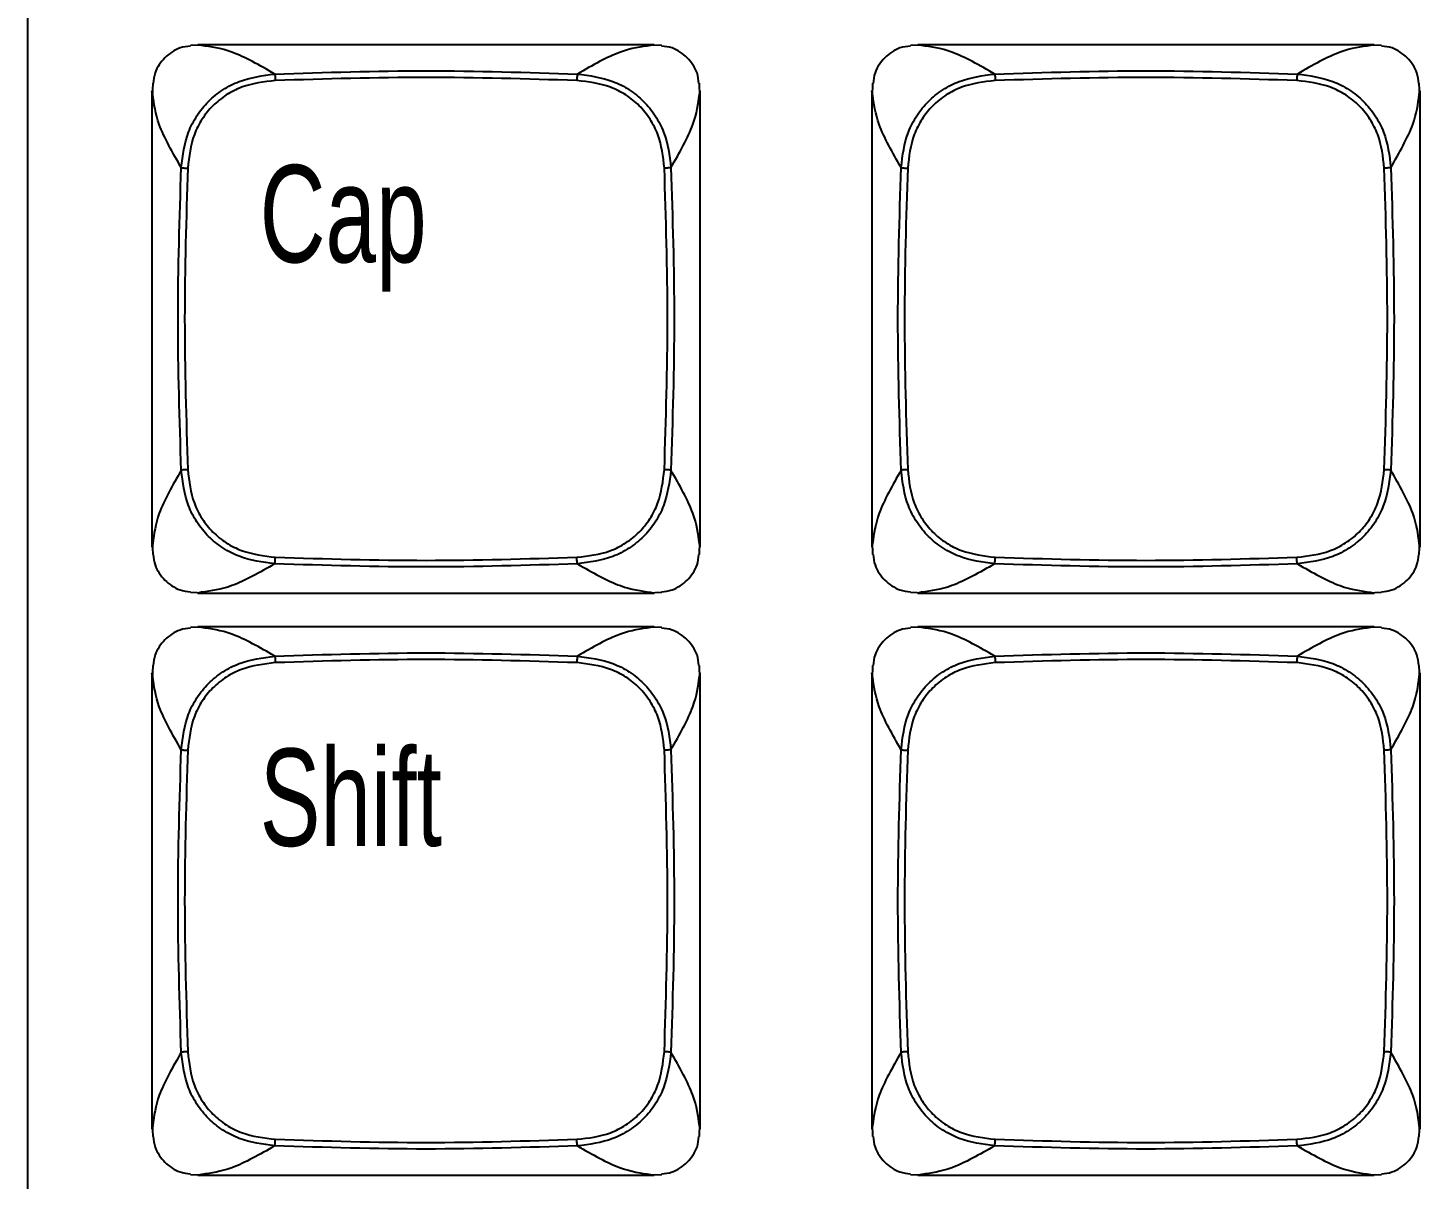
# Model space of a CAD drawing. Header units: millimetres. Extents: x 92.5 to 183.4, y 70.4 to 156.5.
# Drawn here: x 92.53 to 115.26, y 101.95 to 120.74 of the extents above; entities that cross this region are included whole.
import ezdxf

# ---------------------------------------------------------------- set-up
doc = ezdxf.new("R2010")
doc.units = ezdxf.units.MM
doc.styles.add('SLDTEXTSTYLE0', font='TXT', dxfattribs={"width": 0.7})

msp = doc.modelspace()

# ---------------------------------------------------------------- linework, layer by layer
at = {"color": 7, "linetype": 'Continuous', "lineweight": 25}
for p, q in [((92.531, 91.992), (92.531, 147.492)), ((95.403, 120.462), (95.185, 120.454)), ((95.367, 120.454), (95.306, 120.467)), ((102.756, 120.467), (95.306, 120.467)), ((102.876, 120.454), (102.658, 120.462)), ((102.756, 120.467), (102.694, 120.454)), ((107.153, 120.462), (106.935, 120.454)), ((107.117, 120.454), (107.056, 120.467)), ((114.506, 120.467), (107.056, 120.467)), ((114.626, 120.454), (114.408, 120.462)), ((114.506, 120.467), (114.444, 120.454)), ((94.569, 119.837), (94.561, 119.62)), ((103.501, 119.62), (103.492, 119.838)), ((106.319, 119.837), (106.311, 119.62)), ((115.251, 119.62), (115.242, 119.838)), ((94.569, 119.656), (94.556, 119.717)), ((94.556, 119.717), (94.556, 112.267)), ((103.492, 119.656), (103.506, 119.717)), ((103.506, 112.267), (103.506, 119.717)), ((106.319, 119.656), (106.306, 119.717)), ((106.306, 119.717), (106.306, 112.267)), ((115.242, 119.656), (115.256, 119.717)), ((115.256, 112.267), (115.256, 119.717)), ((94.569, 112.328), (94.556, 112.267)), ((94.561, 112.365), (94.569, 112.147)), ((103.492, 112.147), (103.501, 112.365)), ((103.506, 112.267), (103.492, 112.328)), ((106.319, 112.328), (106.306, 112.267)), ((106.311, 112.365), (106.319, 112.147)), ((115.242, 112.147), (115.251, 112.365)), ((115.256, 112.267), (115.242, 112.328)), ((95.185, 111.531), (95.403, 111.523)), ((95.367, 111.531), (95.306, 111.517)), ((95.306, 111.517), (102.756, 111.517)), ((102.658, 111.523), (102.876, 111.531)), ((102.694, 111.531), (102.756, 111.517)), ((106.935, 111.531), (107.153, 111.523)), ((107.117, 111.531), (107.056, 111.517)), ((107.056, 111.517), (114.506, 111.517)), ((114.408, 111.523), (114.626, 111.531)), ((114.444, 111.531), (114.506, 111.517)), ((95.403, 110.962), (95.185, 110.954)), ((95.367, 110.954), (95.306, 110.967)), ((102.756, 110.967), (95.306, 110.967)), ((102.876, 110.954), (102.658, 110.962)), ((102.756, 110.967), (102.694, 110.954)), ((107.153, 110.962), (106.935, 110.954)), ((107.117, 110.954), (107.056, 110.967)), ((114.506, 110.967), (107.056, 110.967)), ((114.626, 110.954), (114.408, 110.962)), ((114.506, 110.967), (114.444, 110.954)), ((94.569, 110.156), (94.556, 110.217)), ((94.556, 110.217), (94.556, 102.767)), ((94.569, 110.337), (94.561, 110.12)), ((103.501, 110.12), (103.492, 110.338)), ((103.492, 110.156), (103.506, 110.217)), ((103.506, 102.767), (103.506, 110.217)), ((106.319, 110.156), (106.306, 110.217)), ((106.306, 110.217), (106.306, 102.767)), ((106.319, 110.337), (106.311, 110.12)), ((115.251, 110.12), (115.242, 110.338)), ((115.242, 110.156), (115.256, 110.217)), ((115.256, 102.767), (115.256, 110.217)), ((94.569, 102.828), (94.556, 102.767)), ((94.561, 102.865), (94.569, 102.647)), ((103.492, 102.647), (103.501, 102.865)), ((103.506, 102.767), (103.492, 102.828)), ((106.319, 102.828), (106.306, 102.767)), ((106.311, 102.865), (106.319, 102.647)), ((115.242, 102.647), (115.251, 102.865)), ((115.256, 102.767), (115.242, 102.828)), ((95.185, 102.031), (95.403, 102.023)), ((95.367, 102.031), (95.306, 102.017)), ((95.306, 102.017), (102.756, 102.017)), ((102.658, 102.023), (102.876, 102.031)), ((102.694, 102.031), (102.756, 102.017)), ((106.935, 102.031), (107.153, 102.023)), ((107.117, 102.031), (107.056, 102.017)), ((107.056, 102.017), (114.506, 102.017)), ((114.408, 102.023), (114.626, 102.031)), ((114.444, 102.031), (114.506, 102.017))]:
    msp.add_line(p, q, dxfattribs=at)
for points, knots in [([(95.187, 120.446), (95.128, 120.439), (95.02, 120.428), (94.881, 120.351), (94.764, 120.259), (94.672, 120.143), (94.595, 120.003), (94.584, 119.895), (94.577, 119.836)], [0, 0, 0, 0, 0.185027, 0.343179, 0.499222, 0.655652, 0.813588, 1, 1, 1, 1]), ([(103.484, 119.836), (103.478, 119.894), (103.466, 120.003), (103.389, 120.142), (103.297, 120.259), (103.181, 120.351), (103.041, 120.427), (102.933, 120.439), (102.875, 120.446)], [0, 0, 0, 0, 0.185589, 0.343741, 0.499785, 0.656214, 0.814151, 1, 1, 1, 1]), ([(106.937, 120.446), (106.878, 120.439), (106.77, 120.428), (106.631, 120.351), (106.514, 120.259), (106.422, 120.143), (106.345, 120.003), (106.334, 119.895), (106.327, 119.836)], [0, 0, 0, 0, 0.185027, 0.343179, 0.499222, 0.655652, 0.813588, 1, 1, 1, 1]), ([(115.234, 119.836), (115.228, 119.894), (115.216, 120.003), (115.139, 120.142), (115.047, 120.259), (114.931, 120.351), (114.791, 120.427), (114.683, 120.439), (114.625, 120.446)], [0, 0, 0, 0, 0.185589, 0.343741, 0.499785, 0.656214, 0.814151, 1, 1, 1, 1]), ([(95.034, 118.462), (95.058, 118.66), (95.095, 118.957), (95.283, 119.313), (95.472, 119.549), (95.708, 119.739), (96.066, 119.923), (96.363, 119.963), (96.561, 119.989)], [0, 0, 0, 0, 0.247985, 0.373719, 0.500025, 0.6255, 0.750683, 1, 1, 1, 1]), ([(96.561, 119.989), (96.562, 119.984), (96.564, 119.973), (96.567, 119.947), (96.569, 119.915), (96.57, 119.893), (96.57, 119.882)], [0, 0, 0, 0, 0.250232, 0.500065, 0.75003, 1, 1, 1, 1]), ([(101.501, 119.989), (101.5, 119.984), (101.497, 119.973), (101.494, 119.947), (101.492, 119.915), (101.491, 119.893), (101.491, 119.882)], [0, 0, 0, 0, 0.250231, 0.500065, 0.75003, 1, 1, 1, 1]), ([(101.501, 119.989), (101.698, 119.963), (101.996, 119.923), (102.353, 119.739), (102.589, 119.549), (102.778, 119.313), (102.966, 118.957), (103.003, 118.66), (103.028, 118.462)], [0, 0, 0, 0, 0.2493205, 0.3745056, 0.4999814, 0.6262863, 0.7520184, 1, 1, 1, 1]), ([(106.784, 118.462), (106.808, 118.66), (106.845, 118.957), (107.033, 119.313), (107.222, 119.549), (107.458, 119.739), (107.816, 119.923), (108.113, 119.963), (108.311, 119.989)], [0, 0, 0, 0, 0.247985, 0.373719, 0.500025, 0.6255, 0.750683, 1, 1, 1, 1]), ([(108.311, 119.989), (108.312, 119.984), (108.314, 119.973), (108.317, 119.947), (108.319, 119.915), (108.32, 119.893), (108.32, 119.882)], [0, 0, 0, 0, 0.250232, 0.500065, 0.75003, 1, 1, 1, 1]), ([(113.251, 119.989), (113.25, 119.984), (113.247, 119.973), (113.244, 119.947), (113.242, 119.915), (113.241, 119.893), (113.241, 119.882)], [0, 0, 0, 0, 0.250231, 0.500065, 0.75003, 1, 1, 1, 1]), ([(113.251, 119.989), (113.448, 119.963), (113.746, 119.923), (114.103, 119.739), (114.339, 119.549), (114.528, 119.313), (114.716, 118.957), (114.753, 118.66), (114.778, 118.462)], [0, 0, 0, 0, 0.2493205, 0.3745056, 0.4999814, 0.6262863, 0.7520184, 1, 1, 1, 1]), ([(96.57, 119.882), (96.383, 119.859), (96.102, 119.825), (95.764, 119.655), (95.544, 119.478), (95.368, 119.257), (95.194, 118.921), (95.162, 118.64), (95.141, 118.453)], [0, 0, 0, 0, 0.250752, 0.375448, 0.499972, 0.625282, 0.75049, 1, 1, 1, 1]), ([(102.92, 118.453), (102.899, 118.64), (102.867, 118.921), (102.693, 119.257), (102.517, 119.478), (102.297, 119.655), (101.959, 119.825), (101.678, 119.859), (101.491, 119.882)], [0, 0, 0, 0, 0.249507, 0.374713, 0.500022, 0.624547, 0.749245, 1, 1, 1, 1]), ([(108.32, 119.882), (108.133, 119.859), (107.852, 119.825), (107.514, 119.655), (107.294, 119.478), (107.118, 119.257), (106.944, 118.921), (106.912, 118.64), (106.891, 118.453)], [0, 0, 0, 0, 0.250752, 0.375448, 0.499972, 0.625282, 0.75049, 1, 1, 1, 1]), ([(114.67, 118.453), (114.649, 118.64), (114.617, 118.921), (114.443, 119.257), (114.267, 119.478), (114.047, 119.655), (113.709, 119.825), (113.428, 119.859), (113.241, 119.882)], [0, 0, 0, 0, 0.249507, 0.374713, 0.500022, 0.624547, 0.749245, 1, 1, 1, 1]), ([(95.034, 118.462), (95.039, 118.461), (95.05, 118.459), (95.076, 118.456), (95.108, 118.454), (95.13, 118.453), (95.141, 118.453)], [0, 0, 0, 0, 0.250231, 0.500065, 0.75003, 1, 1, 1, 1]), ([(103.028, 118.462), (103.022, 118.461), (103.011, 118.459), (102.985, 118.456), (102.953, 118.454), (102.931, 118.453), (102.92, 118.453)], [0, 0, 0, 0, 0.250232, 0.500065, 0.75003, 1, 1, 1, 1]), ([(106.784, 118.462), (106.789, 118.461), (106.8, 118.459), (106.826, 118.456), (106.858, 118.454), (106.88, 118.453), (106.891, 118.453)], [0, 0, 0, 0, 0.250231, 0.500065, 0.75003, 1, 1, 1, 1]), ([(114.778, 118.462), (114.772, 118.461), (114.761, 118.459), (114.735, 118.456), (114.703, 118.454), (114.681, 118.453), (114.67, 118.453)], [0, 0, 0, 0, 0.250232, 0.500065, 0.75003, 1, 1, 1, 1]), ([(95.141, 113.532), (95.13, 113.532), (95.108, 113.531), (95.076, 113.529), (95.05, 113.526), (95.039, 113.524), (95.034, 113.522)], [0, 0, 0, 0, 0.24997, 0.499935, 0.749769, 1, 1, 1, 1]), ([(96.561, 111.995), (96.363, 112.022), (96.066, 112.062), (95.708, 112.246), (95.472, 112.436), (95.283, 112.672), (95.095, 113.028), (95.058, 113.325), (95.034, 113.522)], [0, 0, 0, 0, 0.249321, 0.374506, 0.499981, 0.626286, 0.752018, 1, 1, 1, 1]), ([(95.141, 113.532), (95.162, 113.345), (95.194, 113.064), (95.368, 112.728), (95.544, 112.507), (95.764, 112.33), (96.102, 112.16), (96.383, 112.126), (96.57, 112.103)], [0, 0, 0, 0, 0.249507, 0.374713, 0.500022, 0.624547, 0.749245, 1, 1, 1, 1]), ([(101.491, 112.103), (101.678, 112.124), (101.959, 112.156), (102.295, 112.33), (102.516, 112.506), (102.693, 112.726), (102.863, 113.064), (102.898, 113.345), (102.92, 113.532)], [0, 0, 0, 0, 0.249507, 0.374713, 0.500022, 0.624547, 0.749245, 1, 1, 1, 1]), ([(103.028, 113.522), (103.001, 113.325), (102.961, 113.027), (102.777, 112.67), (102.587, 112.434), (102.351, 112.245), (101.995, 112.057), (101.698, 112.02), (101.501, 111.995)], [0, 0, 0, 0, 0.249321, 0.374506, 0.499981, 0.626286, 0.752018, 1, 1, 1, 1]), ([(103.028, 113.522), (103.022, 113.524), (103.011, 113.526), (102.985, 113.529), (102.953, 113.531), (102.931, 113.532), (102.92, 113.532)], [0, 0, 0, 0, 0.250231, 0.500065, 0.75003, 1, 1, 1, 1]), ([(106.891, 113.532), (106.88, 113.532), (106.858, 113.531), (106.826, 113.529), (106.8, 113.526), (106.789, 113.524), (106.784, 113.522)], [0, 0, 0, 0, 0.24997, 0.499935, 0.749769, 1, 1, 1, 1]), ([(108.311, 111.995), (108.113, 112.022), (107.816, 112.062), (107.458, 112.246), (107.222, 112.436), (107.033, 112.672), (106.845, 113.028), (106.808, 113.325), (106.784, 113.522)], [0, 0, 0, 0, 0.249321, 0.374506, 0.499981, 0.626286, 0.752018, 1, 1, 1, 1]), ([(106.891, 113.532), (106.912, 113.345), (106.944, 113.064), (107.118, 112.728), (107.294, 112.507), (107.514, 112.33), (107.852, 112.16), (108.133, 112.126), (108.32, 112.103)], [0, 0, 0, 0, 0.249507, 0.374713, 0.500022, 0.624547, 0.749245, 1, 1, 1, 1]), ([(113.241, 112.103), (113.428, 112.124), (113.709, 112.156), (114.045, 112.33), (114.266, 112.506), (114.443, 112.726), (114.613, 113.064), (114.648, 113.345), (114.67, 113.532)], [0, 0, 0, 0, 0.249507, 0.374713, 0.500022, 0.624547, 0.749245, 1, 1, 1, 1]), ([(114.778, 113.522), (114.751, 113.325), (114.711, 113.027), (114.527, 112.67), (114.337, 112.434), (114.101, 112.245), (113.745, 112.057), (113.448, 112.02), (113.251, 111.995)], [0, 0, 0, 0, 0.249321, 0.374506, 0.499981, 0.626286, 0.752018, 1, 1, 1, 1]), ([(114.778, 113.522), (114.772, 113.524), (114.761, 113.526), (114.735, 113.529), (114.703, 113.531), (114.681, 113.532), (114.67, 113.532)], [0, 0, 0, 0, 0.2502314, 0.500065, 0.7500305, 1, 1, 1, 1]), ([(94.577, 112.149), (94.583, 112.09), (94.595, 111.982), (94.672, 111.842), (94.764, 111.726), (94.88, 111.634), (95.02, 111.557), (95.128, 111.546), (95.187, 111.539)], [0, 0, 0, 0, 0.1855894, 0.3437407, 0.4997849, 0.6562136, 0.8141509, 1, 1, 1, 1]), ([(96.561, 111.995), (96.562, 112.001), (96.564, 112.012), (96.567, 112.038), (96.569, 112.07), (96.57, 112.092), (96.57, 112.103)], [0, 0, 0, 0, 0.250231, 0.500065, 0.75003, 1, 1, 1, 1]), ([(101.501, 111.995), (101.5, 112.001), (101.497, 112.012), (101.494, 112.038), (101.492, 112.07), (101.491, 112.092), (101.491, 112.103)], [0, 0, 0, 0, 0.250232, 0.500065, 0.75003, 1, 1, 1, 1]), ([(102.875, 111.539), (102.933, 111.545), (103.041, 111.557), (103.181, 111.634), (103.297, 111.726), (103.389, 111.842), (103.466, 111.982), (103.478, 112.09), (103.484, 112.149)], [0, 0, 0, 0, 0.185027, 0.343179, 0.499222, 0.655652, 0.813588, 1, 1, 1, 1]), ([(106.327, 112.149), (106.333, 112.09), (106.345, 111.982), (106.422, 111.842), (106.514, 111.726), (106.63, 111.634), (106.77, 111.557), (106.878, 111.546), (106.937, 111.539)], [0, 0, 0, 0, 0.185589, 0.343741, 0.499785, 0.656214, 0.814151, 1, 1, 1, 1]), ([(108.311, 111.995), (108.312, 112.001), (108.314, 112.012), (108.317, 112.038), (108.319, 112.07), (108.32, 112.092), (108.32, 112.103)], [0, 0, 0, 0, 0.250231, 0.500065, 0.75003, 1, 1, 1, 1]), ([(113.251, 111.995), (113.25, 112.001), (113.247, 112.012), (113.244, 112.038), (113.242, 112.07), (113.241, 112.092), (113.241, 112.103)], [0, 0, 0, 0, 0.250232, 0.500065, 0.75003, 1, 1, 1, 1]), ([(114.625, 111.539), (114.683, 111.545), (114.791, 111.557), (114.931, 111.634), (115.047, 111.726), (115.139, 111.842), (115.216, 111.982), (115.228, 112.09), (115.234, 112.149)], [0, 0, 0, 0, 0.185027, 0.343179, 0.499222, 0.655652, 0.813588, 1, 1, 1, 1]), ([(95.187, 110.946), (95.128, 110.939), (95.02, 110.928), (94.881, 110.851), (94.764, 110.759), (94.672, 110.643), (94.595, 110.503), (94.584, 110.395), (94.577, 110.336)], [0, 0, 0, 0, 0.185027, 0.343179, 0.499222, 0.655652, 0.813588, 1, 1, 1, 1]), ([(103.484, 110.336), (103.478, 110.394), (103.466, 110.503), (103.389, 110.642), (103.297, 110.759), (103.181, 110.851), (103.041, 110.927), (102.933, 110.939), (102.875, 110.946)], [0, 0, 0, 0, 0.185589, 0.343741, 0.499785, 0.656214, 0.814151, 1, 1, 1, 1]), ([(106.937, 110.946), (106.878, 110.939), (106.77, 110.928), (106.631, 110.851), (106.514, 110.759), (106.422, 110.643), (106.345, 110.503), (106.334, 110.395), (106.327, 110.336)], [0, 0, 0, 0, 0.185027, 0.343179, 0.499222, 0.655652, 0.813588, 1, 1, 1, 1]), ([(115.234, 110.336), (115.228, 110.394), (115.216, 110.503), (115.139, 110.642), (115.047, 110.759), (114.931, 110.851), (114.791, 110.927), (114.683, 110.939), (114.625, 110.946)], [0, 0, 0, 0, 0.185589, 0.343741, 0.499785, 0.656214, 0.814151, 1, 1, 1, 1]), ([(95.034, 108.962), (95.058, 109.16), (95.095, 109.457), (95.283, 109.813), (95.472, 110.049), (95.708, 110.239), (96.066, 110.423), (96.363, 110.463), (96.561, 110.489)], [0, 0, 0, 0, 0.247985, 0.373719, 0.500025, 0.6255, 0.750683, 1, 1, 1, 1]), ([(96.561, 110.489), (96.562, 110.484), (96.564, 110.473), (96.567, 110.447), (96.569, 110.415), (96.57, 110.393), (96.57, 110.382)], [0, 0, 0, 0, 0.250232, 0.500065, 0.75003, 1, 1, 1, 1]), ([(101.501, 110.489), (101.5, 110.484), (101.497, 110.473), (101.494, 110.447), (101.492, 110.415), (101.491, 110.393), (101.491, 110.382)], [0, 0, 0, 0, 0.250231, 0.500065, 0.75003, 1, 1, 1, 1]), ([(101.501, 110.489), (101.698, 110.463), (101.996, 110.423), (102.353, 110.239), (102.589, 110.049), (102.778, 109.813), (102.966, 109.457), (103.003, 109.16), (103.028, 108.962)], [0, 0, 0, 0, 0.2493205, 0.3745056, 0.4999814, 0.6262863, 0.7520184, 1, 1, 1, 1]), ([(106.784, 108.962), (106.808, 109.16), (106.845, 109.457), (107.033, 109.813), (107.222, 110.049), (107.458, 110.239), (107.816, 110.423), (108.113, 110.463), (108.311, 110.489)], [0, 0, 0, 0, 0.247985, 0.373719, 0.500025, 0.6255, 0.750683, 1, 1, 1, 1]), ([(108.311, 110.489), (108.312, 110.484), (108.314, 110.473), (108.317, 110.447), (108.319, 110.415), (108.32, 110.393), (108.32, 110.382)], [0, 0, 0, 0, 0.250232, 0.500065, 0.75003, 1, 1, 1, 1]), ([(113.251, 110.489), (113.25, 110.484), (113.247, 110.473), (113.244, 110.447), (113.242, 110.415), (113.241, 110.393), (113.241, 110.382)], [0, 0, 0, 0, 0.250231, 0.500065, 0.75003, 1, 1, 1, 1]), ([(113.251, 110.489), (113.448, 110.463), (113.746, 110.423), (114.103, 110.239), (114.339, 110.049), (114.528, 109.813), (114.716, 109.457), (114.753, 109.16), (114.778, 108.962)], [0, 0, 0, 0, 0.2493205, 0.3745056, 0.4999814, 0.6262863, 0.7520184, 1, 1, 1, 1]), ([(96.57, 110.382), (96.383, 110.359), (96.102, 110.325), (95.764, 110.155), (95.544, 109.978), (95.368, 109.757), (95.194, 109.421), (95.162, 109.14), (95.141, 108.953)], [0, 0, 0, 0, 0.250752, 0.375448, 0.499972, 0.625282, 0.75049, 1, 1, 1, 1]), ([(102.92, 108.953), (102.899, 109.14), (102.867, 109.421), (102.693, 109.757), (102.517, 109.978), (102.297, 110.155), (101.959, 110.325), (101.678, 110.359), (101.491, 110.382)], [0, 0, 0, 0, 0.249507, 0.374713, 0.500022, 0.624547, 0.749245, 1, 1, 1, 1]), ([(108.32, 110.382), (108.133, 110.359), (107.852, 110.325), (107.514, 110.155), (107.294, 109.978), (107.118, 109.757), (106.944, 109.421), (106.912, 109.14), (106.891, 108.953)], [0, 0, 0, 0, 0.250752, 0.375448, 0.499972, 0.625282, 0.75049, 1, 1, 1, 1]), ([(114.67, 108.953), (114.649, 109.14), (114.617, 109.421), (114.443, 109.757), (114.267, 109.978), (114.047, 110.155), (113.709, 110.325), (113.428, 110.359), (113.241, 110.382)], [0, 0, 0, 0, 0.249507, 0.374713, 0.500022, 0.624547, 0.749245, 1, 1, 1, 1]), ([(95.034, 108.962), (95.039, 108.961), (95.05, 108.959), (95.076, 108.956), (95.108, 108.954), (95.13, 108.953), (95.141, 108.953)], [0, 0, 0, 0, 0.250231, 0.500065, 0.75003, 1, 1, 1, 1]), ([(103.028, 108.962), (103.022, 108.961), (103.011, 108.959), (102.985, 108.956), (102.953, 108.954), (102.931, 108.953), (102.92, 108.953)], [0, 0, 0, 0, 0.250232, 0.500065, 0.75003, 1, 1, 1, 1]), ([(106.784, 108.962), (106.789, 108.961), (106.8, 108.959), (106.826, 108.956), (106.858, 108.954), (106.88, 108.953), (106.891, 108.953)], [0, 0, 0, 0, 0.250231, 0.500065, 0.75003, 1, 1, 1, 1]), ([(114.778, 108.962), (114.772, 108.961), (114.761, 108.959), (114.735, 108.956), (114.703, 108.954), (114.681, 108.953), (114.67, 108.953)], [0, 0, 0, 0, 0.250232, 0.500065, 0.75003, 1, 1, 1, 1]), ([(95.141, 104.032), (95.13, 104.032), (95.108, 104.031), (95.076, 104.029), (95.05, 104.026), (95.039, 104.024), (95.034, 104.022)], [0, 0, 0, 0, 0.24997, 0.499935, 0.749769, 1, 1, 1, 1]), ([(96.561, 102.495), (96.363, 102.522), (96.066, 102.562), (95.708, 102.746), (95.472, 102.936), (95.283, 103.172), (95.095, 103.528), (95.058, 103.825), (95.034, 104.022)], [0, 0, 0, 0, 0.249321, 0.374506, 0.499981, 0.626286, 0.752018, 1, 1, 1, 1]), ([(95.141, 104.032), (95.162, 103.845), (95.194, 103.564), (95.368, 103.228), (95.544, 103.007), (95.764, 102.83), (96.102, 102.66), (96.383, 102.626), (96.57, 102.603)], [0, 0, 0, 0, 0.249507, 0.374713, 0.500022, 0.624547, 0.749245, 1, 1, 1, 1]), ([(101.491, 102.603), (101.678, 102.624), (101.959, 102.656), (102.295, 102.83), (102.516, 103.006), (102.693, 103.226), (102.863, 103.564), (102.898, 103.845), (102.92, 104.032)], [0, 0, 0, 0, 0.249507, 0.374713, 0.500022, 0.624547, 0.749245, 1, 1, 1, 1]), ([(103.028, 104.022), (103.001, 103.825), (102.961, 103.527), (102.777, 103.17), (102.587, 102.934), (102.351, 102.745), (101.995, 102.557), (101.698, 102.52), (101.501, 102.495)], [0, 0, 0, 0, 0.249321, 0.374506, 0.499981, 0.626286, 0.752018, 1, 1, 1, 1]), ([(103.028, 104.022), (103.022, 104.024), (103.011, 104.026), (102.985, 104.029), (102.953, 104.031), (102.931, 104.032), (102.92, 104.032)], [0, 0, 0, 0, 0.250231, 0.500065, 0.75003, 1, 1, 1, 1]), ([(106.891, 104.032), (106.88, 104.032), (106.858, 104.031), (106.826, 104.029), (106.8, 104.026), (106.789, 104.024), (106.784, 104.022)], [0, 0, 0, 0, 0.24997, 0.499935, 0.749769, 1, 1, 1, 1]), ([(108.311, 102.495), (108.113, 102.522), (107.816, 102.562), (107.458, 102.746), (107.222, 102.936), (107.033, 103.172), (106.845, 103.528), (106.808, 103.825), (106.784, 104.022)], [0, 0, 0, 0, 0.249321, 0.374506, 0.499981, 0.626286, 0.752018, 1, 1, 1, 1]), ([(106.891, 104.032), (106.912, 103.845), (106.944, 103.564), (107.118, 103.228), (107.294, 103.007), (107.514, 102.83), (107.852, 102.66), (108.133, 102.626), (108.32, 102.603)], [0, 0, 0, 0, 0.249507, 0.374713, 0.500022, 0.624547, 0.749245, 1, 1, 1, 1]), ([(113.241, 102.603), (113.428, 102.624), (113.709, 102.656), (114.045, 102.83), (114.266, 103.006), (114.443, 103.226), (114.613, 103.564), (114.648, 103.845), (114.67, 104.032)], [0, 0, 0, 0, 0.249507, 0.374713, 0.500022, 0.624547, 0.749245, 1, 1, 1, 1]), ([(114.778, 104.022), (114.751, 103.825), (114.711, 103.527), (114.527, 103.17), (114.337, 102.934), (114.101, 102.745), (113.745, 102.557), (113.448, 102.52), (113.251, 102.495)], [0, 0, 0, 0, 0.249321, 0.374506, 0.499981, 0.626286, 0.752018, 1, 1, 1, 1]), ([(114.778, 104.022), (114.772, 104.024), (114.761, 104.026), (114.735, 104.029), (114.703, 104.031), (114.681, 104.032), (114.67, 104.032)], [0, 0, 0, 0, 0.250231, 0.500065, 0.75003, 1, 1, 1, 1]), ([(94.577, 102.649), (94.583, 102.59), (94.595, 102.482), (94.672, 102.342), (94.764, 102.226), (94.88, 102.134), (95.02, 102.057), (95.128, 102.046), (95.187, 102.039)], [0, 0, 0, 0, 0.185589, 0.343741, 0.499785, 0.656214, 0.814151, 1, 1, 1, 1]), ([(96.561, 102.495), (96.562, 102.501), (96.564, 102.512), (96.567, 102.538), (96.569, 102.57), (96.57, 102.592), (96.57, 102.603)], [0, 0, 0, 0, 0.250231, 0.500065, 0.75003, 1, 1, 1, 1]), ([(101.501, 102.495), (101.5, 102.501), (101.497, 102.512), (101.494, 102.538), (101.492, 102.57), (101.491, 102.592), (101.491, 102.603)], [0, 0, 0, 0, 0.250232, 0.500065, 0.75003, 1, 1, 1, 1]), ([(102.875, 102.039), (102.933, 102.045), (103.041, 102.057), (103.181, 102.134), (103.297, 102.226), (103.389, 102.342), (103.466, 102.482), (103.478, 102.59), (103.484, 102.649)], [0, 0, 0, 0, 0.185027, 0.343179, 0.499222, 0.655652, 0.813588, 1, 1, 1, 1]), ([(106.327, 102.649), (106.333, 102.59), (106.345, 102.482), (106.422, 102.342), (106.514, 102.226), (106.63, 102.134), (106.77, 102.057), (106.878, 102.046), (106.937, 102.039)], [0, 0, 0, 0, 0.1855894, 0.3437407, 0.4997849, 0.6562136, 0.8141509, 1, 1, 1, 1]), ([(108.311, 102.495), (108.312, 102.501), (108.314, 102.512), (108.317, 102.538), (108.319, 102.57), (108.32, 102.592), (108.32, 102.603)], [0, 0, 0, 0, 0.250231, 0.500065, 0.75003, 1, 1, 1, 1]), ([(113.251, 102.495), (113.25, 102.501), (113.247, 102.512), (113.244, 102.538), (113.242, 102.57), (113.241, 102.592), (113.241, 102.603)], [0, 0, 0, 0, 0.250232, 0.500065, 0.75003, 1, 1, 1, 1]), ([(114.625, 102.039), (114.683, 102.045), (114.791, 102.057), (114.931, 102.134), (115.047, 102.226), (115.139, 102.342), (115.216, 102.482), (115.228, 102.59), (115.234, 102.649)], [0, 0, 0, 0, 0.185027, 0.343179, 0.499222, 0.655652, 0.813588, 1, 1, 1, 1])]:
    msp.add_open_spline(points, degree=3, knots=knots, dxfattribs=at)
at = {"color": 8, "linetype": 'Continuous', "lineweight": 25}
for points, knots in [([(96.561, 119.989), (96.316, 120.129), (95.866, 120.387), (95.524, 120.433), (95.367, 120.454)], [0, 0, 0, 0, 0.541932, 1, 1, 1, 1]), ([(102.694, 120.454), (102.538, 120.433), (102.195, 120.387), (101.745, 120.129), (101.501, 119.989)], [0, 0, 0, 0, 0.458068, 1, 1, 1, 1]), ([(108.311, 119.989), (108.066, 120.129), (107.616, 120.387), (107.274, 120.433), (107.117, 120.454)], [0, 0, 0, 0, 0.541932, 1, 1, 1, 1]), ([(114.444, 120.454), (114.288, 120.433), (113.945, 120.387), (113.495, 120.129), (113.251, 119.989)], [0, 0, 0, 0, 0.4580681, 1, 1, 1, 1]), ([(95.034, 118.462), (94.894, 118.707), (94.636, 119.157), (94.59, 119.5), (94.569, 119.656)], [0, 0, 0, 0, 0.541827, 1, 1, 1, 1]), ([(103.028, 118.462), (103.167, 118.707), (103.425, 119.157), (103.471, 119.5), (103.492, 119.656)], [0, 0, 0, 0, 0.541827, 1, 1, 1, 1]), ([(106.784, 118.462), (106.644, 118.707), (106.386, 119.157), (106.34, 119.5), (106.319, 119.656)], [0, 0, 0, 0, 0.541827, 1, 1, 1, 1]), ([(114.778, 118.462), (114.917, 118.707), (115.175, 119.157), (115.221, 119.5), (115.242, 119.656)], [0, 0, 0, 0, 0.541827, 1, 1, 1, 1]), ([(95.034, 113.522), (94.894, 113.278), (94.636, 112.828), (94.59, 112.485), (94.569, 112.328)], [0, 0, 0, 0, 0.541827, 1, 1, 1, 1]), ([(103.492, 112.328), (103.471, 112.485), (103.425, 112.828), (103.167, 113.278), (103.028, 113.522)], [0, 0, 0, 0, 0.458173, 1, 1, 1, 1]), ([(106.784, 113.522), (106.644, 113.278), (106.386, 112.828), (106.34, 112.485), (106.319, 112.328)], [0, 0, 0, 0, 0.541827, 1, 1, 1, 1]), ([(115.242, 112.328), (115.221, 112.485), (115.175, 112.828), (114.917, 113.278), (114.778, 113.522)], [0, 0, 0, 0, 0.458173, 1, 1, 1, 1]), ([(96.561, 111.995), (96.316, 111.856), (95.866, 111.598), (95.524, 111.552), (95.367, 111.531)], [0, 0, 0, 0, 0.541932, 1, 1, 1, 1]), ([(101.501, 111.995), (101.745, 111.856), (102.195, 111.598), (102.538, 111.552), (102.694, 111.531)], [0, 0, 0, 0, 0.541932, 1, 1, 1, 1]), ([(108.311, 111.995), (108.066, 111.856), (107.616, 111.598), (107.274, 111.552), (107.117, 111.531)], [0, 0, 0, 0, 0.541932, 1, 1, 1, 1]), ([(113.251, 111.995), (113.495, 111.856), (113.945, 111.598), (114.288, 111.552), (114.444, 111.531)], [0, 0, 0, 0, 0.541932, 1, 1, 1, 1]), ([(96.561, 110.489), (96.316, 110.629), (95.866, 110.887), (95.524, 110.933), (95.367, 110.954)], [0, 0, 0, 0, 0.541932, 1, 1, 1, 1]), ([(102.694, 110.954), (102.538, 110.933), (102.195, 110.887), (101.745, 110.629), (101.501, 110.489)], [0, 0, 0, 0, 0.458068, 1, 1, 1, 1]), ([(108.311, 110.489), (108.066, 110.629), (107.616, 110.887), (107.274, 110.933), (107.117, 110.954)], [0, 0, 0, 0, 0.541932, 1, 1, 1, 1]), ([(114.444, 110.954), (114.288, 110.933), (113.945, 110.887), (113.495, 110.629), (113.251, 110.489)], [0, 0, 0, 0, 0.458068, 1, 1, 1, 1]), ([(95.034, 108.962), (94.894, 109.207), (94.636, 109.657), (94.59, 110), (94.569, 110.156)], [0, 0, 0, 0, 0.541827, 1, 1, 1, 1]), ([(103.028, 108.962), (103.167, 109.207), (103.425, 109.657), (103.471, 110), (103.492, 110.156)], [0, 0, 0, 0, 0.541827, 1, 1, 1, 1]), ([(106.784, 108.962), (106.644, 109.207), (106.386, 109.657), (106.34, 110), (106.319, 110.156)], [0, 0, 0, 0, 0.541827, 1, 1, 1, 1]), ([(114.778, 108.962), (114.917, 109.207), (115.175, 109.657), (115.221, 110), (115.242, 110.156)], [0, 0, 0, 0, 0.541827, 1, 1, 1, 1]), ([(95.034, 104.022), (94.894, 103.778), (94.636, 103.328), (94.59, 102.985), (94.569, 102.828)], [0, 0, 0, 0, 0.541827, 1, 1, 1, 1]), ([(103.492, 102.828), (103.471, 102.985), (103.425, 103.328), (103.167, 103.778), (103.028, 104.022)], [0, 0, 0, 0, 0.458173, 1, 1, 1, 1]), ([(106.784, 104.022), (106.644, 103.778), (106.386, 103.328), (106.34, 102.985), (106.319, 102.828)], [0, 0, 0, 0, 0.541827, 1, 1, 1, 1]), ([(115.242, 102.828), (115.221, 102.985), (115.175, 103.328), (114.917, 103.778), (114.778, 104.022)], [0, 0, 0, 0, 0.458173, 1, 1, 1, 1]), ([(96.561, 102.495), (96.316, 102.356), (95.866, 102.098), (95.524, 102.052), (95.367, 102.031)], [0, 0, 0, 0, 0.541932, 1, 1, 1, 1]), ([(101.501, 102.495), (101.745, 102.356), (102.195, 102.098), (102.538, 102.052), (102.694, 102.031)], [0, 0, 0, 0, 0.541932, 1, 1, 1, 1]), ([(108.311, 102.495), (108.066, 102.356), (107.616, 102.098), (107.274, 102.052), (107.117, 102.031)], [0, 0, 0, 0, 0.541932, 1, 1, 1, 1]), ([(113.251, 102.495), (113.495, 102.356), (113.945, 102.098), (114.288, 102.052), (114.444, 102.031)], [0, 0, 0, 0, 0.541932, 1, 1, 1, 1])]:
    msp.add_open_spline(points, degree=3, knots=knots, dxfattribs=at)
at = {"color": 7, "linetype": 'Continuous', "lineweight": 25}
for points in [[(96.561, 119.989), (97.384, 120.015), (99.031, 120.067), (100.677, 120.015), (101.501, 119.989)], [(108.311, 119.989), (109.134, 120.015), (110.781, 120.067), (112.427, 120.015), (113.251, 119.989)], [(101.491, 119.882), (100.671, 119.908), (99.031, 119.958), (97.39, 119.908), (96.57, 119.882)], [(113.241, 119.882), (112.421, 119.908), (110.781, 119.958), (109.14, 119.908), (108.32, 119.882)], [(95.034, 113.522), (95.008, 114.346), (94.956, 115.992), (95.008, 117.639), (95.034, 118.462)], [(95.141, 118.453), (95.115, 117.633), (95.065, 115.992), (95.115, 114.352), (95.141, 113.532)], [(102.92, 113.532), (102.946, 114.352), (102.996, 115.992), (102.946, 117.633), (102.92, 118.453)], [(103.028, 118.462), (103.053, 117.639), (103.105, 115.992), (103.053, 114.346), (103.028, 113.522)], [(106.784, 113.522), (106.758, 114.346), (106.706, 115.992), (106.758, 117.639), (106.784, 118.462)], [(106.891, 118.453), (106.865, 117.633), (106.815, 115.992), (106.865, 114.352), (106.891, 113.532)], [(114.67, 113.532), (114.696, 114.352), (114.746, 115.992), (114.696, 117.633), (114.67, 118.453)], [(114.778, 118.462), (114.803, 117.639), (114.855, 115.992), (114.803, 114.346), (114.778, 113.522)], [(96.57, 112.103), (97.39, 112.077), (99.031, 112.027), (100.671, 112.077), (101.491, 112.103)], [(108.32, 112.103), (109.14, 112.077), (110.781, 112.027), (112.421, 112.077), (113.241, 112.103)], [(101.501, 111.995), (100.677, 111.97), (99.031, 111.918), (97.384, 111.97), (96.561, 111.995)], [(113.251, 111.995), (112.427, 111.97), (110.781, 111.918), (109.134, 111.97), (108.311, 111.995)], [(96.561, 110.489), (97.384, 110.515), (99.031, 110.567), (100.677, 110.515), (101.501, 110.489)], [(108.311, 110.489), (109.134, 110.515), (110.781, 110.567), (112.427, 110.515), (113.251, 110.489)], [(101.491, 110.382), (100.671, 110.408), (99.031, 110.458), (97.39, 110.408), (96.57, 110.382)], [(113.241, 110.382), (112.421, 110.408), (110.781, 110.458), (109.14, 110.408), (108.32, 110.382)], [(95.034, 104.022), (95.008, 104.846), (94.956, 106.492), (95.008, 108.139), (95.034, 108.962)], [(95.141, 108.953), (95.115, 108.133), (95.065, 106.492), (95.115, 104.852), (95.141, 104.032)], [(102.92, 104.032), (102.946, 104.852), (102.996, 106.492), (102.946, 108.133), (102.92, 108.953)], [(103.028, 108.962), (103.053, 108.139), (103.105, 106.492), (103.053, 104.846), (103.028, 104.022)], [(106.784, 104.022), (106.758, 104.846), (106.706, 106.492), (106.758, 108.139), (106.784, 108.962)], [(106.891, 108.953), (106.865, 108.133), (106.815, 106.492), (106.865, 104.852), (106.891, 104.032)], [(114.67, 104.032), (114.696, 104.852), (114.746, 106.492), (114.696, 108.133), (114.67, 108.953)], [(114.778, 108.962), (114.803, 108.139), (114.855, 106.492), (114.803, 104.846), (114.778, 104.022)], [(101.501, 102.495), (100.677, 102.47), (99.031, 102.418), (97.384, 102.47), (96.561, 102.495)], [(96.57, 102.603), (97.39, 102.577), (99.031, 102.527), (100.671, 102.577), (101.491, 102.603)], [(113.251, 102.495), (112.427, 102.47), (110.781, 102.418), (109.134, 102.47), (108.311, 102.495)], [(108.32, 102.603), (109.14, 102.577), (110.781, 102.527), (112.421, 102.577), (113.241, 102.603)]]:
    msp.add_open_spline(points, degree=3, dxfattribs=at)

# ---------------------------------------------------------------- texts
at = {"color": 7, "linetype": 'Continuous', "lineweight": 0, "char_height": 1.5875, "attachment_point": 1, "style": 'SLDTEXTSTYLE0'}
for s, insert in [('Cap', (96.315, 118.503)), ('Shift', (96.315, 108.978))]:
    msp.add_mtext(s, dxfattribs=dict(at, insert=insert))

doc.saveas('drawing.dxf')
